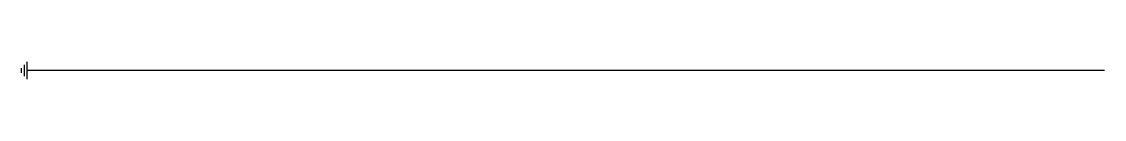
# Model space of a CAD drawing. Units: millimetres at full size, sheet at 1:100. Extents: x -15711 to 15061, y -3740 to -3240.
import ezdxf

# ---------------------------------------------------------------- set-up
doc = ezdxf.new("R2010")
doc.units = ezdxf.units.MM
doc.header["$LTSCALE"] = 100
doc.layers.add('0-0', color=7, linetype='Continuous')

msp = doc.modelspace()

# ---------------------------------------------------------------- linework, layer by layer
at = {"layer": '0-0'}
for p, q in [((-15631, -3647.8), (-15631, -3331.8)), ((-15551, -3739.8), (-15551, -3239.8)), ((-15711, -3554.8), (-15711, -3424.8)), ((15061.2, -3489.8), (-15551, -3489.8))]:
    msp.add_line(p, q, dxfattribs=at)

doc.saveas('drawing.dxf')
